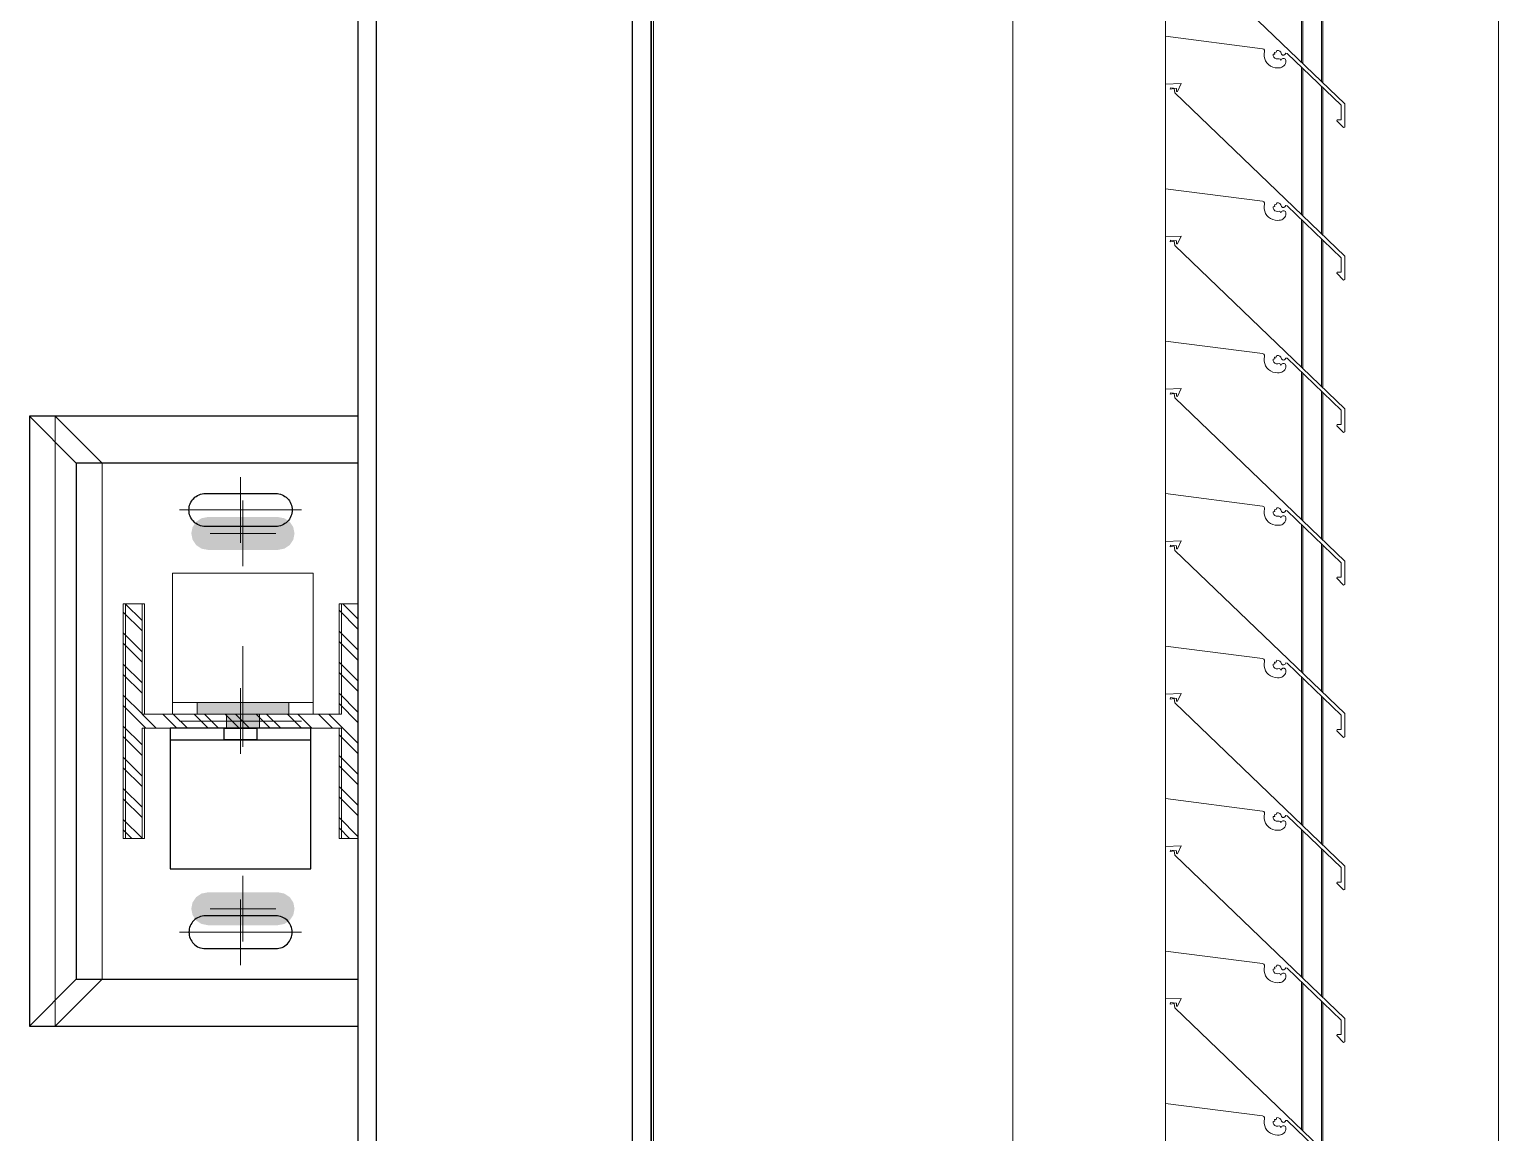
# Model space of a CAD drawing. Header units: millimetres. Extents: x -220592 to 404889, y -217665 to 38245.
# Drawn here: x 36333 to 36960, y -35841 to -35371 of the extents above; entities that cross this region are included whole.
import ezdxf

# ---------------------------------------------------------------- set-up
doc = ezdxf.new("R2010")
doc.units = ezdxf.units.MM
doc.set_wipeout_variables(frame=1)
doc.linetypes.add('XKITLINE00', pattern=[0])
doc.linetypes.add('XKITLINE02', pattern=[4, 2, -2])
for name, color, linetype in [('000 - 0_HIDE_OBJ_FRAMING_DEF_SUB_1', 7, 'Continuous'), ('000 - STRUCTURE_STEEL_ACCESORIES_HATCH_', 7, 'Continuous'), ('000 - STRUCTURE_STEEL_ACCESORIES_HIDDEN_', 7, 'Continuous'), ('000 - STRUCTURE_STEEL_ACCESORIES_MAIN_COLOR_1', 7, 'Continuous'), ('000 - STRUCTURE_STEEL_FRAMING_CUT_COLOR_4', 7, 'Continuous'), ('000 - STRUCTURE_STEEL_FRAMING_DEF_SUB', 7, 'Continuous'), ('000 - STRUCTURE_STEEL_FRAMING_HIDDEN_', 7, 'Continuous'), ('000 - STRUCTURE_STEEL_FRAMING_SUB_COLOR_1', 7, 'Continuous'), ('000 - STRUCTURE_STEEL_FRAMING_SUB_COLOR_2', 7, 'Continuous'), ('000 - STRUCTURE_STEEL_FRAMING_WIPEOUT_', 7, 'Continuous')]:
    doc.layers.add(name, color=color, linetype=linetype)
doc.layers.add('Part', color=7, linetype='Continuous', lineweight=0)

# ---------------------------------------------------------------- blocks, each defined once
blk = doc.blocks.new('*A14402')
at = {"layer": 'Part', "color": 7, "linetype": 'XKITLINE00', "lineweight": 0}
for p, q in [((-80.247799, 149.232111), (-80.247799, 162.032111)), ((-81.087973, 160.999842), (-81.087973, 161.628735)), ((-81.081868, 160.99398), (-81.081868, 161.622884)), ((-81.002505, 160.917777), (-81.002505, 161.546823)), ((-80.9964, 160.911916), (-80.9964, 161.540973)), ((-81.087973, 160.349842), (-81.087973, 160.978735)), ((-81.081868, 160.34398), (-81.081868, 160.972884)), ((-81.002505, 160.267777), (-81.002505, 160.896823)), ((-80.9964, 160.261916), (-80.9964, 160.890973)), ((-81.087973, 159.699842), (-81.087973, 160.328735)), ((-81.081868, 159.69398), (-81.081868, 160.322884)), ((-81.002505, 159.617777), (-81.002505, 160.246823)), ((-80.9964, 159.611916), (-80.9964, 160.240973)), ((-81.087973, 159.049842), (-81.087973, 159.678735)), ((-81.081868, 159.04398), (-81.081868, 159.672884)), ((-81.002505, 158.967777), (-81.002505, 159.596823)), ((-80.9964, 158.961916), (-80.9964, 159.590973)), ((-81.087973, 158.399842), (-81.087973, 159.028735)), ((-81.081868, 158.39398), (-81.081868, 159.022884)), ((-81.002505, 158.317777), (-81.002505, 158.946823)), ((-80.9964, 158.311916), (-80.9964, 158.940973)), ((-81.087973, 157.749842), (-81.087973, 158.378735)), ((-81.081868, 157.74398), (-81.081868, 158.372884)), ((-81.002505, 157.667777), (-81.002505, 158.296823)), ((-80.9964, 157.661916), (-80.9964, 158.290973)), ((-81.087973, 157.099842), (-81.087973, 157.728735)), ((-81.081868, 157.09398), (-81.081868, 157.722884)), ((-81.002505, 157.017777), (-81.002505, 157.646823)), ((-80.9964, 157.011916), (-80.9964, 157.640973)), ((-81.087973, 156.449842), (-81.087973, 157.078735)), ((-81.081868, 156.44398), (-81.081868, 157.072884)), ((-81.002505, 156.367777), (-81.002505, 156.996823)), ((-80.9964, 156.361916), (-80.9964, 156.990973))]:
    blk.add_line(p, q, dxfattribs=at)
blk = doc.blocks.new('*A14413')
at = {"layer": 'Part', "color": 7, "linetype": 'XKITLINE00', "lineweight": 0}
for p, q in [((-81.668236, 159.606123), (-81.668243, 159.160453)), ((-81.60055, 159.608745), (-81.668236, 159.606123)), ((-81.648356, 159.584428), (-81.64632, 159.591001)), ((-81.63134, 159.587332), (-81.648356, 159.584428)), ((-81.64632, 159.591001), (-81.621337, 159.587861)), ((-81.628443, 159.568789), (-81.63134, 159.587332)), ((-80.903321, 158.872543), (-81.628443, 159.568789)), ((-81.621337, 159.587861), (-81.621208, 159.57567)), ((-81.621208, 159.57567), (-81.616085, 159.575258)), ((-81.616085, 159.575258), (-81.60055, 159.608745)), ((-81.668243, 159.160453), (-81.254237, 159.107423)), ((-81.254237, 159.107423), (-81.249162, 159.105233)), ((-81.249162, 159.105233), (-81.246025, 159.100681)), ((-81.245786, 159.095159), (-81.247272, 159.085025)), ((-81.247272, 159.085025), (-81.246897, 159.074789)), ((-81.246897, 159.074789), (-81.244674, 159.06479)), ((-81.246025, 159.100681), (-81.245786, 159.095159)), ((-81.244674, 159.06479), (-81.240676, 159.05536)), ((-81.209279, 159.083625), (-81.201573, 159.084731)), ((-81.20871, 159.077141), (-81.209279, 159.083625)), ((-81.205908, 159.071267), (-81.20871, 159.077141)), ((-81.201226, 159.066745), (-81.205908, 159.071267)), ((-81.202743, 159.091791), (-81.195578, 159.092735)), ((-81.201573, 159.084731), (-81.202743, 159.091791)), ((-81.195258, 159.064147), (-81.201226, 159.066745)), ((-81.195578, 159.092735), (-81.193256, 159.100125)), ((-81.188758, 159.063803), (-81.195258, 159.064147)), ((-81.193256, 159.100125), (-81.186584, 159.099703)), ((-81.18284, 159.064708), (-81.188758, 159.063803)), ((-81.186584, 159.099703), (-81.180508, 159.096913)), ((-81.178029, 159.062301), (-81.18284, 159.064708)), ((-81.180508, 159.096913), (-81.175841, 159.092126)), ((-81.175999, 159.05732), (-81.178029, 159.062301)), ((-81.173057, 159.062792), (-81.175999, 159.05732)), ((-81.175841, 159.092126), (-81.172727, 159.084553)), ((-81.1679, 159.06601), (-81.173057, 159.062792)), ((-81.172727, 159.084553), (-81.168544, 159.080396)), ((-81.168544, 159.080396), (-81.16265, 159.08019)), ((-81.161823, 159.065998), (-81.1679, 159.06601)), ((-81.16265, 159.08019), (-81.158186, 159.084044)), ((-81.156679, 159.062761), (-81.161823, 159.065998)), ((-81.158186, 159.084044), (-81.154531, 159.088671)), ((-81.154039, 159.057287), (-81.156679, 159.062761)), ((-81.154535, 159.049517), (-81.154039, 159.057287)), ((-81.154531, 159.088671), (-81.149372, 159.087579)), ((-81.149372, 159.087579), (-80.918356, 158.866176)), ((-81.240676, 159.05536), (-81.235036, 159.04681)), ((-81.235036, 159.04681), (-81.22794, 159.039423)), ((-81.22794, 159.039423), (-81.219624, 159.033445)), ((-81.219624, 159.033445), (-81.210361, 159.029072)), ((-81.210361, 159.029072), (-81.20046, 159.026449)), ((-81.20046, 159.026449), (-81.190247, 159.025664)), ((-81.190247, 159.025664), (-81.183448, 159.025762)), ((-81.183448, 159.025762), (-81.17772, 159.026398)), ((-81.17772, 159.026398), (-81.172219, 159.028117)), ((-81.172219, 159.028117), (-81.167149, 159.030857)), ((-81.167149, 159.030857), (-81.162695, 159.034515)), ((-81.162695, 159.034515), (-81.159024, 159.038958)), ((-81.159024, 159.038958), (-81.15627, 159.044021)), ((-81.15627, 159.044021), (-81.154535, 159.049517)), ((-80.903874, 158.773392), (-80.903321, 158.872543)), ((-80.918356, 158.866176), (-80.918699, 158.80483)), ((-80.936119, 158.804733), (-80.937204, 158.799812)), ((-80.937204, 158.799812), (-80.908555, 158.770923)), ((-80.918699, 158.80483), (-80.936119, 158.804733)), ((-80.908555, 158.770923), (-80.903874, 158.773392))]:
    blk.add_line(p, q, dxfattribs=at)
blk = doc.blocks.new('*A14414')
at = {"layer": 'Part', "color": 7, "linetype": 'XKITLINE00', "lineweight": 0}
for p, q in [((-81.668236, 158.956123), (-81.668243, 158.510453)), ((-81.60055, 158.958745), (-81.668236, 158.956123)), ((-81.648356, 158.934428), (-81.64632, 158.941001)), ((-81.63134, 158.937332), (-81.648356, 158.934428)), ((-81.64632, 158.941001), (-81.621337, 158.937861)), ((-81.628443, 158.918789), (-81.63134, 158.937332)), ((-81.621337, 158.937861), (-81.621208, 158.92567)), ((-81.616085, 158.925258), (-81.60055, 158.958745)), ((-80.903321, 158.222543), (-81.628443, 158.918789)), ((-81.621208, 158.92567), (-81.616085, 158.925258)), ((-81.668243, 158.510453), (-81.254237, 158.457423)), ((-81.254237, 158.457423), (-81.249162, 158.455233)), ((-81.249162, 158.455233), (-81.246025, 158.450681)), ((-81.245786, 158.445159), (-81.247272, 158.435025)), ((-81.247272, 158.435025), (-81.246897, 158.424789)), ((-81.246025, 158.450681), (-81.245786, 158.445159)), ((-81.209279, 158.433625), (-81.201573, 158.434731)), ((-81.20871, 158.427141), (-81.209279, 158.433625)), ((-81.202743, 158.441791), (-81.195578, 158.442735)), ((-81.201573, 158.434731), (-81.202743, 158.441791)), ((-81.195578, 158.442735), (-81.193256, 158.450125)), ((-81.193256, 158.450125), (-81.186584, 158.449703)), ((-81.186584, 158.449703), (-81.180508, 158.446913)), ((-81.180508, 158.446913), (-81.175841, 158.442126)), ((-81.175841, 158.442126), (-81.172727, 158.434553)), ((-81.172727, 158.434553), (-81.168544, 158.430396)), ((-81.168544, 158.430396), (-81.16265, 158.43019)), ((-81.16265, 158.43019), (-81.158186, 158.434044)), ((-81.158186, 158.434044), (-81.154531, 158.438671)), ((-81.154531, 158.438671), (-81.149372, 158.437579)), ((-81.149372, 158.437579), (-80.918356, 158.216176)), ((-81.246897, 158.424789), (-81.244674, 158.41479)), ((-81.244674, 158.41479), (-81.240676, 158.40536)), ((-81.240676, 158.40536), (-81.235036, 158.39681)), ((-81.235036, 158.39681), (-81.22794, 158.389423)), ((-81.22794, 158.389423), (-81.219624, 158.383445)), ((-81.219624, 158.383445), (-81.210361, 158.379072)), ((-81.210361, 158.379072), (-81.20046, 158.376449)), ((-81.205908, 158.421267), (-81.20871, 158.427141)), ((-81.201226, 158.416745), (-81.205908, 158.421267)), ((-81.195258, 158.414147), (-81.201226, 158.416745)), ((-81.20046, 158.376449), (-81.190247, 158.375664)), ((-81.188758, 158.413803), (-81.195258, 158.414147)), ((-81.190247, 158.375664), (-81.183448, 158.375762)), ((-81.18284, 158.414708), (-81.188758, 158.413803)), ((-81.183448, 158.375762), (-81.17772, 158.376398)), ((-81.178029, 158.412301), (-81.18284, 158.414708)), ((-81.175999, 158.40732), (-81.178029, 158.412301)), ((-81.17772, 158.376398), (-81.172219, 158.378117)), ((-81.173057, 158.412792), (-81.175999, 158.40732)), ((-81.1679, 158.41601), (-81.173057, 158.412792)), ((-81.172219, 158.378117), (-81.167149, 158.380857)), ((-81.161823, 158.415998), (-81.1679, 158.41601)), ((-81.167149, 158.380857), (-81.162695, 158.384515)), ((-81.162695, 158.384515), (-81.159024, 158.388958)), ((-81.156679, 158.412761), (-81.161823, 158.415998)), ((-81.159024, 158.388958), (-81.15627, 158.394021)), ((-81.154039, 158.407287), (-81.156679, 158.412761)), ((-81.15627, 158.394021), (-81.154535, 158.399517)), ((-81.154535, 158.399517), (-81.154039, 158.407287)), ((-80.918356, 158.216176), (-80.918699, 158.15483)), ((-80.903874, 158.123392), (-80.903321, 158.222543)), ((-80.936119, 158.154733), (-80.937204, 158.149812)), ((-80.937204, 158.149812), (-80.908555, 158.120923)), ((-80.918699, 158.15483), (-80.936119, 158.154733)), ((-80.908555, 158.120923), (-80.903874, 158.123392))]:
    blk.add_line(p, q, dxfattribs=at)
blk = doc.blocks.new('*A14415')
at = {"layer": 'Part', "color": 7, "linetype": 'XKITLINE00', "lineweight": 0}
for p, q in [((-81.668236, 158.306123), (-81.668243, 157.860453)), ((-81.60055, 158.308745), (-81.668236, 158.306123)), ((-81.616085, 158.275258), (-81.60055, 158.308745)), ((-81.648356, 158.284428), (-81.64632, 158.291001)), ((-81.63134, 158.287332), (-81.648356, 158.284428)), ((-81.64632, 158.291001), (-81.621337, 158.287861)), ((-81.628443, 158.268789), (-81.63134, 158.287332)), ((-80.903321, 157.572543), (-81.628443, 158.268789)), ((-81.621337, 158.287861), (-81.621208, 158.27567)), ((-81.621208, 158.27567), (-81.616085, 158.275258)), ((-81.668243, 157.860453), (-81.254237, 157.807423)), ((-81.254237, 157.807423), (-81.249162, 157.805233)), ((-81.249162, 157.805233), (-81.246025, 157.800681)), ((-81.245786, 157.795159), (-81.247272, 157.785025)), ((-81.247272, 157.785025), (-81.246897, 157.774789)), ((-81.246897, 157.774789), (-81.244674, 157.76479)), ((-81.246025, 157.800681), (-81.245786, 157.795159)), ((-81.244674, 157.76479), (-81.240676, 157.75536)), ((-81.240676, 157.75536), (-81.235036, 157.74681)), ((-81.235036, 157.74681), (-81.22794, 157.739423)), ((-81.209279, 157.783625), (-81.201573, 157.784731)), ((-81.20871, 157.777141), (-81.209279, 157.783625)), ((-81.205908, 157.771267), (-81.20871, 157.777141)), ((-81.201226, 157.766745), (-81.205908, 157.771267)), ((-81.202743, 157.791791), (-81.195578, 157.792735)), ((-81.201573, 157.784731), (-81.202743, 157.791791)), ((-81.195258, 157.764147), (-81.201226, 157.766745)), ((-81.195578, 157.792735), (-81.193256, 157.800125)), ((-81.188758, 157.763803), (-81.195258, 157.764147)), ((-81.193256, 157.800125), (-81.186584, 157.799703)), ((-81.18284, 157.764708), (-81.188758, 157.763803)), ((-81.186584, 157.799703), (-81.180508, 157.796913)), ((-81.178029, 157.762301), (-81.18284, 157.764708)), ((-81.180508, 157.796913), (-81.175841, 157.792126)), ((-81.175999, 157.75732), (-81.178029, 157.762301)), ((-81.173057, 157.762792), (-81.175999, 157.75732)), ((-81.175841, 157.792126), (-81.172727, 157.784553)), ((-81.1679, 157.76601), (-81.173057, 157.762792)), ((-81.172727, 157.784553), (-81.168544, 157.780396)), ((-81.168544, 157.780396), (-81.16265, 157.78019)), ((-81.161823, 157.765998), (-81.1679, 157.76601)), ((-81.16265, 157.78019), (-81.158186, 157.784044)), ((-81.156679, 157.762761), (-81.161823, 157.765998)), ((-81.159024, 157.738958), (-81.15627, 157.744021)), ((-81.158186, 157.784044), (-81.154531, 157.788671)), ((-81.154039, 157.757287), (-81.156679, 157.762761)), ((-81.15627, 157.744021), (-81.154535, 157.749517)), ((-81.154535, 157.749517), (-81.154039, 157.757287)), ((-81.154531, 157.788671), (-81.149372, 157.787579)), ((-81.149372, 157.787579), (-80.918356, 157.566176)), ((-81.22794, 157.739423), (-81.219624, 157.733445)), ((-81.219624, 157.733445), (-81.210361, 157.729072)), ((-81.210361, 157.729072), (-81.20046, 157.726449)), ((-81.20046, 157.726449), (-81.190247, 157.725664)), ((-81.190247, 157.725664), (-81.183448, 157.725762)), ((-81.183448, 157.725762), (-81.17772, 157.726398)), ((-81.17772, 157.726398), (-81.172219, 157.728117)), ((-81.172219, 157.728117), (-81.167149, 157.730857)), ((-81.167149, 157.730857), (-81.162695, 157.734515)), ((-81.162695, 157.734515), (-81.159024, 157.738958)), ((-80.918356, 157.566176), (-80.918699, 157.50483)), ((-80.903874, 157.473392), (-80.903321, 157.572543)), ((-80.936119, 157.504733), (-80.937204, 157.499812)), ((-80.937204, 157.499812), (-80.908555, 157.470923)), ((-80.918699, 157.50483), (-80.936119, 157.504733)), ((-80.908555, 157.470923), (-80.903874, 157.473392))]:
    blk.add_line(p, q, dxfattribs=at)
blk = doc.blocks.new('*A14416')
at = {"layer": 'Part', "color": 7, "linetype": 'XKITLINE00', "lineweight": 0}
for p, q in [((-81.668236, 157.656123), (-81.668243, 157.210453)), ((-81.60055, 157.658745), (-81.668236, 157.656123)), ((-81.648356, 157.634428), (-81.64632, 157.641001)), ((-81.63134, 157.637332), (-81.648356, 157.634428)), ((-81.64632, 157.641001), (-81.621337, 157.637861)), ((-81.628443, 157.618789), (-81.63134, 157.637332)), ((-80.903321, 156.922543), (-81.628443, 157.618789)), ((-81.621337, 157.637861), (-81.621208, 157.62567)), ((-81.621208, 157.62567), (-81.616085, 157.625258)), ((-81.616085, 157.625258), (-81.60055, 157.658745)), ((-81.668243, 157.210453), (-81.254237, 157.157423)), ((-81.254237, 157.157423), (-81.249162, 157.155233)), ((-81.249162, 157.155233), (-81.246025, 157.150681)), ((-81.245786, 157.145159), (-81.247272, 157.135025)), ((-81.247272, 157.135025), (-81.246897, 157.124789)), ((-81.246897, 157.124789), (-81.244674, 157.11479)), ((-81.246025, 157.150681), (-81.245786, 157.145159)), ((-81.209279, 157.133625), (-81.201573, 157.134731)), ((-81.20871, 157.127141), (-81.209279, 157.133625)), ((-81.205908, 157.121267), (-81.20871, 157.127141)), ((-81.201226, 157.116745), (-81.205908, 157.121267)), ((-81.202743, 157.141791), (-81.195578, 157.142735)), ((-81.201573, 157.134731), (-81.202743, 157.141791)), ((-81.195258, 157.114147), (-81.201226, 157.116745)), ((-81.195578, 157.142735), (-81.193256, 157.150125)), ((-81.193256, 157.150125), (-81.186584, 157.149703)), ((-81.186584, 157.149703), (-81.180508, 157.146913)), ((-81.180508, 157.146913), (-81.175841, 157.142126)), ((-81.175841, 157.142126), (-81.172727, 157.134553)), ((-81.1679, 157.11601), (-81.173057, 157.112792)), ((-81.172727, 157.134553), (-81.168544, 157.130396)), ((-81.168544, 157.130396), (-81.16265, 157.13019)), ((-81.161823, 157.115998), (-81.1679, 157.11601)), ((-81.16265, 157.13019), (-81.158186, 157.134044)), ((-81.156679, 157.112761), (-81.161823, 157.115998)), ((-81.158186, 157.134044), (-81.154531, 157.138671)), ((-81.154531, 157.138671), (-81.149372, 157.137579)), ((-81.149372, 157.137579), (-80.918356, 156.916176)), ((-81.244674, 157.11479), (-81.240676, 157.10536)), ((-81.240676, 157.10536), (-81.235036, 157.09681)), ((-81.235036, 157.09681), (-81.22794, 157.089423)), ((-81.22794, 157.089423), (-81.219624, 157.083445)), ((-81.219624, 157.083445), (-81.210361, 157.079072)), ((-81.210361, 157.079072), (-81.20046, 157.076449)), ((-81.20046, 157.076449), (-81.190247, 157.075664)), ((-81.188758, 157.113803), (-81.195258, 157.114147)), ((-81.190247, 157.075664), (-81.183448, 157.075762)), ((-81.18284, 157.114708), (-81.188758, 157.113803)), ((-81.183448, 157.075762), (-81.17772, 157.076398)), ((-81.178029, 157.112301), (-81.18284, 157.114708)), ((-81.175999, 157.10732), (-81.178029, 157.112301)), ((-81.17772, 157.076398), (-81.172219, 157.078117)), ((-81.173057, 157.112792), (-81.175999, 157.10732)), ((-81.172219, 157.078117), (-81.167149, 157.080857)), ((-81.167149, 157.080857), (-81.162695, 157.084515)), ((-81.162695, 157.084515), (-81.159024, 157.088958)), ((-81.159024, 157.088958), (-81.15627, 157.094021)), ((-81.154039, 157.107287), (-81.156679, 157.112761)), ((-81.15627, 157.094021), (-81.154535, 157.099517)), ((-81.154535, 157.099517), (-81.154039, 157.107287)), ((-80.918356, 156.916176), (-80.918699, 156.85483)), ((-80.903874, 156.823392), (-80.903321, 156.922543)), ((-80.936119, 156.854733), (-80.937204, 156.849812)), ((-80.937204, 156.849812), (-80.908555, 156.820923)), ((-80.918699, 156.85483), (-80.936119, 156.854733)), ((-80.908555, 156.820923), (-80.903874, 156.823392))]:
    blk.add_line(p, q, dxfattribs=at)
blk = doc.blocks.new('*A14456')
at = {"layer": 'Part', "color": 7, "linetype": 'XKITLINE00', "lineweight": 0}
for p, q in [((-82.318045, 154.556249), (-82.318045, 167.756135)), ((-81.668045, 160.906131), (-81.668045, 161.110427)), ((-81.668045, 160.256131), (-81.668045, 160.460427)), ((-81.668045, 159.606131), (-81.668045, 159.810427)), ((-81.668045, 158.956131), (-81.668045, 159.160427)), ((-81.668045, 158.306131), (-81.668045, 158.510427)), ((-81.668045, 157.656131), (-81.668045, 157.860427)), ((-81.668045, 157.006131), (-81.668045, 157.210427)), ((-81.668045, 156.356131), (-81.668045, 156.560427))]:
    blk.add_line(p, q, dxfattribs=at)
blk = doc.blocks.new('*A14595')
at = {"layer": 'Part', "color": 7, "linetype": 'XKITLINE00', "lineweight": 0}
for p, q in [((-81.668236, 157.006123), (-81.668243, 156.560453)), ((-81.60055, 157.008745), (-81.668236, 157.006123)), ((-81.648356, 156.984428), (-81.64632, 156.991001)), ((-81.64632, 156.991001), (-81.621337, 156.987861)), ((-81.616085, 156.975258), (-81.60055, 157.008745)), ((-81.63134, 156.987332), (-81.648356, 156.984428)), ((-81.628443, 156.968789), (-81.63134, 156.987332)), ((-80.903321, 156.272543), (-81.628443, 156.968789)), ((-81.621337, 156.987861), (-81.621208, 156.97567)), ((-81.621208, 156.97567), (-81.616085, 156.975258)), ((-81.668243, 156.560453), (-81.254237, 156.507423)), ((-81.254237, 156.507423), (-81.249162, 156.505233)), ((-81.249162, 156.505233), (-81.246025, 156.500681)), ((-81.245786, 156.495159), (-81.247272, 156.485025)), ((-81.246025, 156.500681), (-81.245786, 156.495159)), ((-81.202743, 156.491791), (-81.195578, 156.492735)), ((-81.201573, 156.484731), (-81.202743, 156.491791)), ((-81.195578, 156.492735), (-81.193256, 156.500125)), ((-81.193256, 156.500125), (-81.186584, 156.499703)), ((-81.186584, 156.499703), (-81.180508, 156.496913)), ((-81.180508, 156.496913), (-81.175841, 156.492126)), ((-81.175841, 156.492126), (-81.172727, 156.484553)), ((-81.158186, 156.484044), (-81.154531, 156.488671)), ((-81.154531, 156.488671), (-81.149372, 156.487579)), ((-81.247272, 156.485025), (-81.246897, 156.474789)), ((-81.246897, 156.474789), (-81.244674, 156.46479)), ((-81.244674, 156.46479), (-81.240676, 156.45536)), ((-81.240676, 156.45536), (-81.235036, 156.44681)), ((-81.235036, 156.44681), (-81.22794, 156.439423)), ((-81.22794, 156.439423), (-81.219624, 156.433445)), ((-81.219624, 156.433445), (-81.210361, 156.429072)), ((-81.210361, 156.429072), (-81.20046, 156.426449)), ((-81.209279, 156.483625), (-81.201573, 156.484731)), ((-81.20871, 156.477141), (-81.209279, 156.483625)), ((-81.205908, 156.471267), (-81.20871, 156.477141)), ((-81.201226, 156.466745), (-81.205908, 156.471267)), ((-81.195258, 156.464147), (-81.201226, 156.466745)), ((-81.20046, 156.426449), (-81.190247, 156.425664)), ((-81.188758, 156.463803), (-81.195258, 156.464147)), ((-81.18284, 156.464708), (-81.188758, 156.463803)), ((-81.183448, 156.425762), (-81.17772, 156.426398)), ((-81.178029, 156.462301), (-81.18284, 156.464708)), ((-81.175999, 156.45732), (-81.178029, 156.462301)), ((-81.17772, 156.426398), (-81.172219, 156.428117)), ((-81.173057, 156.462792), (-81.175999, 156.45732)), ((-81.1679, 156.46601), (-81.173057, 156.462792)), ((-81.172727, 156.484553), (-81.168544, 156.480396)), ((-81.172219, 156.428117), (-81.167149, 156.430857)), ((-81.168544, 156.480396), (-81.16265, 156.48019)), ((-81.161823, 156.465998), (-81.1679, 156.46601)), ((-81.167149, 156.430857), (-81.162695, 156.434515)), ((-81.162695, 156.434515), (-81.159024, 156.438958)), ((-81.16265, 156.48019), (-81.158186, 156.484044)), ((-81.156679, 156.462761), (-81.161823, 156.465998)), ((-81.159024, 156.438958), (-81.15627, 156.444021)), ((-81.154039, 156.457287), (-81.156679, 156.462761)), ((-81.15627, 156.444021), (-81.154535, 156.449517)), ((-81.154535, 156.449517), (-81.154039, 156.457287)), ((-81.149372, 156.487579), (-80.918356, 156.266176)), ((-81.190247, 156.425664), (-81.183448, 156.425762)), ((-80.918356, 156.266176), (-80.918699, 156.20483)), ((-80.903874, 156.173392), (-80.903321, 156.272543)), ((-80.936119, 156.204733), (-80.937204, 156.199812)), ((-80.937204, 156.199812), (-80.908555, 156.170923)), ((-80.918699, 156.20483), (-80.936119, 156.204733)), ((-80.908555, 156.170923), (-80.903874, 156.173392))]:
    blk.add_line(p, q, dxfattribs=at)
blk = doc.blocks.new('*A14617')
at = {"layer": 'Part', "color": 7, "linetype": 'XKITLINE00', "lineweight": 0}
for p, q in [((-81.668236, 161.556123), (-81.668243, 161.110453)), ((-81.60055, 161.558745), (-81.668236, 161.556123)), ((-81.648356, 161.534428), (-81.64632, 161.541001)), ((-81.63134, 161.537332), (-81.648356, 161.534428)), ((-81.64632, 161.541001), (-81.621337, 161.537861)), ((-81.628443, 161.518789), (-81.63134, 161.537332)), ((-80.903321, 160.822543), (-81.628443, 161.518789)), ((-81.621337, 161.537861), (-81.621208, 161.52567)), ((-81.621208, 161.52567), (-81.616085, 161.525258)), ((-81.616085, 161.525258), (-81.60055, 161.558745)), ((-81.668243, 161.110453), (-81.254237, 161.057423)), ((-81.254237, 161.057423), (-81.249162, 161.055233)), ((-81.249162, 161.055233), (-81.246025, 161.050681)), ((-81.245786, 161.045159), (-81.247272, 161.035025)), ((-81.247272, 161.035025), (-81.246897, 161.024789)), ((-81.246897, 161.024789), (-81.244674, 161.01479)), ((-81.246025, 161.050681), (-81.245786, 161.045159)), ((-81.244674, 161.01479), (-81.240676, 161.00536)), ((-81.240676, 161.00536), (-81.235036, 160.99681)), ((-81.209279, 161.033625), (-81.201573, 161.034731)), ((-81.20871, 161.027141), (-81.209279, 161.033625)), ((-81.205908, 161.021267), (-81.20871, 161.027141)), ((-81.201226, 161.016745), (-81.205908, 161.021267)), ((-81.202743, 161.041791), (-81.195578, 161.042735)), ((-81.201573, 161.034731), (-81.202743, 161.041791)), ((-81.195258, 161.014147), (-81.201226, 161.016745)), ((-81.195578, 161.042735), (-81.193256, 161.050125)), ((-81.188758, 161.013803), (-81.195258, 161.014147)), ((-81.193256, 161.050125), (-81.186584, 161.049703)), ((-81.18284, 161.014708), (-81.188758, 161.013803)), ((-81.186584, 161.049703), (-81.180508, 161.046913)), ((-81.178029, 161.012301), (-81.18284, 161.014708)), ((-81.180508, 161.046913), (-81.175841, 161.042126)), ((-81.175999, 161.00732), (-81.178029, 161.012301)), ((-81.173057, 161.012792), (-81.175999, 161.00732)), ((-81.175841, 161.042126), (-81.172727, 161.034553)), ((-81.1679, 161.01601), (-81.173057, 161.012792)), ((-81.172727, 161.034553), (-81.168544, 161.030396)), ((-81.168544, 161.030396), (-81.16265, 161.03019)), ((-81.161823, 161.015998), (-81.1679, 161.01601)), ((-81.16265, 161.03019), (-81.158186, 161.034044)), ((-81.156679, 161.012761), (-81.161823, 161.015998)), ((-81.158186, 161.034044), (-81.154531, 161.038671)), ((-81.154039, 161.007287), (-81.156679, 161.012761)), ((-81.15627, 160.994021), (-81.154535, 160.999517)), ((-81.154535, 160.999517), (-81.154039, 161.007287)), ((-81.154531, 161.038671), (-81.149372, 161.037579)), ((-81.149372, 161.037579), (-80.918356, 160.816176)), ((-81.235036, 160.99681), (-81.22794, 160.989423)), ((-81.22794, 160.989423), (-81.219624, 160.983445)), ((-81.219624, 160.983445), (-81.210361, 160.979072)), ((-81.210361, 160.979072), (-81.20046, 160.976449)), ((-81.20046, 160.976449), (-81.190247, 160.975664)), ((-81.190247, 160.975664), (-81.183448, 160.975762)), ((-81.183448, 160.975762), (-81.17772, 160.976398)), ((-81.17772, 160.976398), (-81.172219, 160.978117)), ((-81.172219, 160.978117), (-81.167149, 160.980857)), ((-81.167149, 160.980857), (-81.162695, 160.984515)), ((-81.162695, 160.984515), (-81.159024, 160.988958)), ((-81.159024, 160.988958), (-81.15627, 160.994021)), ((-80.918356, 160.816176), (-80.918699, 160.75483)), ((-80.903874, 160.723392), (-80.903321, 160.822543)), ((-80.936119, 160.754733), (-80.937204, 160.749812)), ((-80.937204, 160.749812), (-80.908555, 160.720923)), ((-80.918699, 160.75483), (-80.936119, 160.754733)), ((-80.908555, 160.720923), (-80.903874, 160.723392))]:
    blk.add_line(p, q, dxfattribs=at)
blk = doc.blocks.new('*A14618')
at = {"layer": 'Part', "color": 7, "linetype": 'XKITLINE00', "lineweight": 0}
for p, q in [((-81.668236, 160.906123), (-81.668243, 160.460453)), ((-81.60055, 160.908745), (-81.668236, 160.906123)), ((-81.648356, 160.884428), (-81.64632, 160.891001)), ((-81.63134, 160.887332), (-81.648356, 160.884428)), ((-81.64632, 160.891001), (-81.621337, 160.887861)), ((-81.628443, 160.868789), (-81.63134, 160.887332)), ((-81.621337, 160.887861), (-81.621208, 160.87567)), ((-81.621208, 160.87567), (-81.616085, 160.875258)), ((-81.616085, 160.875258), (-81.60055, 160.908745)), ((-80.903321, 160.172543), (-81.628443, 160.868789)), ((-81.668243, 160.460453), (-81.254237, 160.407423)), ((-81.254237, 160.407423), (-81.249162, 160.405233)), ((-81.249162, 160.405233), (-81.246025, 160.400681)), ((-81.245786, 160.395159), (-81.247272, 160.385025)), ((-81.247272, 160.385025), (-81.246897, 160.374789)), ((-81.246897, 160.374789), (-81.244674, 160.36479)), ((-81.246025, 160.400681), (-81.245786, 160.395159)), ((-81.209279, 160.383625), (-81.201573, 160.384731)), ((-81.20871, 160.377141), (-81.209279, 160.383625)), ((-81.205908, 160.371267), (-81.20871, 160.377141)), ((-81.201226, 160.366745), (-81.205908, 160.371267)), ((-81.202743, 160.391791), (-81.195578, 160.392735)), ((-81.201573, 160.384731), (-81.202743, 160.391791)), ((-81.195578, 160.392735), (-81.193256, 160.400125)), ((-81.193256, 160.400125), (-81.186584, 160.399703)), ((-81.186584, 160.399703), (-81.180508, 160.396913)), ((-81.180508, 160.396913), (-81.175841, 160.392126)), ((-81.175841, 160.392126), (-81.172727, 160.384553)), ((-81.172727, 160.384553), (-81.168544, 160.380396)), ((-81.168544, 160.380396), (-81.16265, 160.38019)), ((-81.16265, 160.38019), (-81.158186, 160.384044)), ((-81.158186, 160.384044), (-81.154531, 160.388671)), ((-81.154531, 160.388671), (-81.149372, 160.387579)), ((-81.149372, 160.387579), (-80.918356, 160.166176)), ((-81.244674, 160.36479), (-81.240676, 160.35536)), ((-81.240676, 160.35536), (-81.235036, 160.34681)), ((-81.235036, 160.34681), (-81.22794, 160.339423)), ((-81.22794, 160.339423), (-81.219624, 160.333445)), ((-81.219624, 160.333445), (-81.210361, 160.329072)), ((-81.210361, 160.329072), (-81.20046, 160.326449)), ((-81.195258, 160.364147), (-81.201226, 160.366745)), ((-81.20046, 160.326449), (-81.190247, 160.325664)), ((-81.188758, 160.363803), (-81.195258, 160.364147)), ((-81.190247, 160.325664), (-81.183448, 160.325762)), ((-81.18284, 160.364708), (-81.188758, 160.363803)), ((-81.183448, 160.325762), (-81.17772, 160.326398)), ((-81.178029, 160.362301), (-81.18284, 160.364708)), ((-81.175999, 160.35732), (-81.178029, 160.362301)), ((-81.17772, 160.326398), (-81.172219, 160.328117)), ((-81.173057, 160.362792), (-81.175999, 160.35732)), ((-81.1679, 160.36601), (-81.173057, 160.362792)), ((-81.172219, 160.328117), (-81.167149, 160.330857)), ((-81.161823, 160.365998), (-81.1679, 160.36601)), ((-81.167149, 160.330857), (-81.162695, 160.334515)), ((-81.162695, 160.334515), (-81.159024, 160.338958)), ((-81.156679, 160.362761), (-81.161823, 160.365998)), ((-81.159024, 160.338958), (-81.15627, 160.344021)), ((-81.154039, 160.357287), (-81.156679, 160.362761)), ((-81.15627, 160.344021), (-81.154535, 160.349517)), ((-81.154535, 160.349517), (-81.154039, 160.357287)), ((-80.918356, 160.166176), (-80.918699, 160.10483)), ((-80.903874, 160.073392), (-80.903321, 160.172543)), ((-80.936119, 160.104733), (-80.937204, 160.099812)), ((-80.937204, 160.099812), (-80.908555, 160.070923)), ((-80.918699, 160.10483), (-80.936119, 160.104733)), ((-80.908555, 160.070923), (-80.903874, 160.073392))]:
    blk.add_line(p, q, dxfattribs=at)
blk = doc.blocks.new('*A14619')
at = {"layer": 'Part', "color": 7, "linetype": 'XKITLINE00', "lineweight": 0}
for p, q in [((-81.668236, 160.256123), (-81.668243, 159.810453)), ((-81.60055, 160.258745), (-81.668236, 160.256123)), ((-81.616085, 160.225258), (-81.60055, 160.258745)), ((-81.648356, 160.234428), (-81.64632, 160.241001)), ((-81.63134, 160.237332), (-81.648356, 160.234428)), ((-81.64632, 160.241001), (-81.621337, 160.237861)), ((-81.628443, 160.218789), (-81.63134, 160.237332)), ((-80.903321, 159.522543), (-81.628443, 160.218789)), ((-81.621337, 160.237861), (-81.621208, 160.22567)), ((-81.621208, 160.22567), (-81.616085, 160.225258)), ((-81.668243, 159.810453), (-81.254237, 159.757423)), ((-81.254237, 159.757423), (-81.249162, 159.755233)), ((-81.249162, 159.755233), (-81.246025, 159.750681)), ((-81.245786, 159.745159), (-81.247272, 159.735025)), ((-81.246025, 159.750681), (-81.245786, 159.745159)), ((-81.195578, 159.742735), (-81.193256, 159.750125)), ((-81.193256, 159.750125), (-81.186584, 159.749703)), ((-81.186584, 159.749703), (-81.180508, 159.746913)), ((-81.180508, 159.746913), (-81.175841, 159.742126)), ((-81.247272, 159.735025), (-81.246897, 159.724789)), ((-81.246897, 159.724789), (-81.244674, 159.71479)), ((-81.244674, 159.71479), (-81.240676, 159.70536)), ((-81.240676, 159.70536), (-81.235036, 159.69681)), ((-81.235036, 159.69681), (-81.22794, 159.689423)), ((-81.22794, 159.689423), (-81.219624, 159.683445)), ((-81.219624, 159.683445), (-81.210361, 159.679072)), ((-81.209279, 159.733625), (-81.201573, 159.734731)), ((-81.20871, 159.727141), (-81.209279, 159.733625)), ((-81.205908, 159.721267), (-81.20871, 159.727141)), ((-81.201226, 159.716745), (-81.205908, 159.721267)), ((-81.202743, 159.741791), (-81.195578, 159.742735)), ((-81.201573, 159.734731), (-81.202743, 159.741791)), ((-81.195258, 159.714147), (-81.201226, 159.716745)), ((-81.188758, 159.713803), (-81.195258, 159.714147)), ((-81.18284, 159.714708), (-81.188758, 159.713803)), ((-81.178029, 159.712301), (-81.18284, 159.714708)), ((-81.175999, 159.70732), (-81.178029, 159.712301)), ((-81.173057, 159.712792), (-81.175999, 159.70732)), ((-81.175841, 159.742126), (-81.172727, 159.734553)), ((-81.1679, 159.71601), (-81.173057, 159.712792)), ((-81.172727, 159.734553), (-81.168544, 159.730396)), ((-81.168544, 159.730396), (-81.16265, 159.73019)), ((-81.161823, 159.715998), (-81.1679, 159.71601)), ((-81.167149, 159.680857), (-81.162695, 159.684515)), ((-81.162695, 159.684515), (-81.159024, 159.688958)), ((-81.16265, 159.73019), (-81.158186, 159.734044)), ((-81.156679, 159.712761), (-81.161823, 159.715998)), ((-81.159024, 159.688958), (-81.15627, 159.694021)), ((-81.158186, 159.734044), (-81.154531, 159.738671)), ((-81.154039, 159.707287), (-81.156679, 159.712761)), ((-81.15627, 159.694021), (-81.154535, 159.699517)), ((-81.154535, 159.699517), (-81.154039, 159.707287)), ((-81.154531, 159.738671), (-81.149372, 159.737579)), ((-81.149372, 159.737579), (-80.918356, 159.516176)), ((-81.210361, 159.679072), (-81.20046, 159.676449)), ((-81.20046, 159.676449), (-81.190247, 159.675664)), ((-81.190247, 159.675664), (-81.183448, 159.675762)), ((-81.183448, 159.675762), (-81.17772, 159.676398)), ((-81.17772, 159.676398), (-81.172219, 159.678117)), ((-81.172219, 159.678117), (-81.167149, 159.680857)), ((-80.918356, 159.516176), (-80.918699, 159.45483)), ((-80.903874, 159.423392), (-80.903321, 159.522543)), ((-80.936119, 159.454733), (-80.937204, 159.449812)), ((-80.937204, 159.449812), (-80.908555, 159.420923)), ((-80.918699, 159.45483), (-80.936119, 159.454733)), ((-80.908555, 159.420923), (-80.903874, 159.423392))]:
    blk.add_line(p, q, dxfattribs=at)
blk = doc.blocks.new('*A13604')
at = {"layer": '000 - 0_HIDE_OBJ_FRAMING_DEF_SUB_1', "color": 7, "linetype": 'XKITLINE00', "lineweight": 0}
for p, q in [((-85.163213, 159.290805), (-85.163213, 157.090805)), ((-85.163213, 159.290805), (-84.063213, 159.290805)), ((-85.163213, 157.090805), (-84.063213, 157.090805))]:
    blk.add_line(p, q, dxfattribs=at)
blk = doc.blocks.new('*A13605')
at = {"layer": '000 - 0_HIDE_OBJ_FRAMING_DEF_SUB_1', "color": 7, "linetype": 'XKITLINE00', "lineweight": 0}
for p, q in [((-85.363213, 159.490805), (-85.163213, 159.290805)), ((-85.363213, 156.890805), (-85.363213, 159.490805)), ((-85.363213, 159.490805), (-84.063213, 159.490805)), ((-85.163213, 157.090805), (-85.363213, 156.890805)), ((-85.363213, 156.890805), (-84.063213, 156.890805))]:
    blk.add_line(p, q, dxfattribs=at)
blk = doc.blocks.new('*A13606')
at = {"layer": '000 - 0_HIDE_OBJ_FRAMING_DEF_SUB_1', "color": 7, "linetype": 'XKITLINE00', "lineweight": 0}
for p, q in [((-84.863213, 158.820805), (-84.863213, 158.220805)), ((-84.263213, 158.820805), (-84.863213, 158.820805)), ((-84.263213, 158.220805), (-84.263213, 158.820805)), ((-84.863213, 158.270805), (-84.263213, 158.270805))]:
    blk.add_line(p, q, dxfattribs=at)
blk = doc.blocks.new('*A13607')
at = {"layer": '000 - 0_HIDE_OBJ_FRAMING_DEF_SUB_1'}
for points in [[(-84.3682, 158.2708), (-84.3682, 158.2208), (-84.7582, 158.2208), (-84.7582, 158.2708)], [(-84.4932, 158.2208), (-84.4932, 158.1608), (-84.6332, 158.1608), (-84.6332, 158.2208)]]:
    blk.add_hatch(color=7, dxfattribs=at).paths.add_polyline_path(points, flags=17)
at = {"layer": '000 - 0_HIDE_OBJ_FRAMING_DEF_SUB_1', "color": 7, "linetype": 'XKITLINE00', "lineweight": 0}
for p, q in [((-84.5632, 158.0816), (-84.5632, 158.5108)), ((-84.7582, 158.2208), (-84.7582, 158.2708)), ((-84.3682, 158.2208), (-84.3682, 158.2708)), ((-84.6332, 158.1608), (-84.6332, 158.2208)), ((-84.4932, 158.1608), (-84.4932, 158.2208))]:
    blk.add_line(p, q, dxfattribs=at)
blk = doc.blocks.new('*A13608')
at = {"layer": '000 - 0_HIDE_OBJ_FRAMING_DEF_SUB_1'}
for points in [[(-83.4564, 158.5605), (-83.4496, 158.5595), (-83.4429, 158.5578), (-83.4364, 158.5555), (-83.4302, 158.5525), (-83.4243, 158.549), (-83.4188, 158.5449), (-83.4137, 158.5403), (-83.4091, 158.5352), (-83.405, 158.5297), (-83.4015, 158.5238), (-83.3985, 158.5176), (-83.3962, 158.5111), (-83.3946, 158.5045), (-83.3936, 158.4977), (-83.3932, 158.4908), (-83.3936, 158.4839), (-83.3946, 158.4771), (-83.3962, 158.4705), (-83.3985, 158.464), (-83.4015, 158.4578), (-83.405, 158.4519), (-83.4091, 158.4464), (-83.4137, 158.4413), (-83.4188, 158.4367), (-83.4243, 158.4326), (-83.4302, 158.4291), (-83.4364, 158.4261), (-83.4429, 158.4238), (-83.4496, 158.4221), (-83.4564, 158.4211), (-83.4632, 158.4208), (-83.4701, 158.4211), (-83.4769, 158.4221), (-83.4835, 158.4238), (-83.49, 158.4261), (-83.4962, 158.4291), (-83.5021, 158.4326), (-83.5076, 158.4367), (-83.5127, 158.4413), (-83.5173, 158.4464), (-83.5214, 158.4519), (-83.5249, 158.4578), (-83.5279, 158.464), (-83.5302, 158.4705), (-83.5319, 158.4771), (-83.5329, 158.4839), (-83.5332, 158.4908), (-83.5329, 158.4977), (-83.5319, 158.5045), (-83.5302, 158.5111), (-83.5279, 158.5176), (-83.5249, 158.5238), (-83.5214, 158.5297), (-83.5173, 158.5352), (-83.5127, 158.5403), (-83.5076, 158.5449), (-83.5021, 158.549), (-83.4962, 158.5525), (-83.49, 158.5555), (-83.4835, 158.5578), (-83.4769, 158.5595), (-83.4701, 158.5605), (-83.4632, 158.5608)], [(-83.4564, 157.9605), (-83.4496, 157.9595), (-83.4429, 157.9578), (-83.4364, 157.9555), (-83.4302, 157.9525), (-83.4243, 157.949), (-83.4188, 157.9449), (-83.4137, 157.9403), (-83.4091, 157.9352), (-83.405, 157.9297), (-83.4015, 157.9238), (-83.3985, 157.9176), (-83.3962, 157.9111), (-83.3946, 157.9045), (-83.3936, 157.8977), (-83.3932, 157.8908), (-83.3936, 157.8839), (-83.3946, 157.8771), (-83.3962, 157.8705), (-83.3985, 157.864), (-83.4015, 157.8578), (-83.405, 157.8519), (-83.4091, 157.8464), (-83.4137, 157.8413), (-83.4188, 157.8367), (-83.4243, 157.8326), (-83.4302, 157.8291), (-83.4364, 157.8261), (-83.4429, 157.8238), (-83.4496, 157.8221), (-83.4564, 157.8211), (-83.4632, 157.8208), (-83.4701, 157.8211), (-83.4769, 157.8221), (-83.4835, 157.8238), (-83.49, 157.8261), (-83.4962, 157.8291), (-83.5021, 157.8326), (-83.5076, 157.8367), (-83.5127, 157.8413), (-83.5173, 157.8464), (-83.5214, 157.8519), (-83.5249, 157.8578), (-83.5279, 157.864), (-83.5302, 157.8705), (-83.5319, 157.8771), (-83.5329, 157.8839), (-83.5332, 157.8908), (-83.5329, 157.8977), (-83.5319, 157.9045), (-83.5302, 157.9111), (-83.5279, 157.9176), (-83.5249, 157.9238), (-83.5214, 157.9297), (-83.5173, 157.9352), (-83.5127, 157.9403), (-83.5076, 157.9449), (-83.5021, 157.949), (-83.4962, 157.9525), (-83.49, 157.9555), (-83.4835, 157.9578), (-83.4769, 157.9595), (-83.4701, 157.9605), (-83.4632, 157.9608)]]:
    blk.add_hatch(color=7, dxfattribs=at).paths.add_polyline_path(points, flags=17)
at = {"layer": '000 - 0_HIDE_OBJ_FRAMING_DEF_SUB_1', "color": 7, "linetype": 'XKITLINE00', "lineweight": 0}
for p, q in [((-83.4632, 158.6308), (-83.4632, 158.3508)), ((-83.6032, 158.4908), (-83.3232, 158.4908)), ((-83.4632, 158.0308), (-83.4632, 157.7508)), ((-83.6032, 157.8908), (-83.3232, 157.8908))]:
    blk.add_line(p, q, dxfattribs=at)
blk = doc.blocks.new('*A13609')
at = {"layer": '000 - 0_HIDE_OBJ_FRAMING_DEF_SUB_1'}
for points in [[(-84.3485, 158.964), (-84.3637, 158.9413), (-84.3864, 158.9261), (-84.4132, 158.9208), (-84.7132, 158.9208), (-84.74, 158.9261), (-84.7627, 158.9413), (-84.7779, 158.964), (-84.7832, 158.9908), (-84.7779, 159.0176), (-84.7627, 159.0403), (-84.74, 159.0555), (-84.7132, 159.0608), (-84.4132, 159.0608), (-84.3864, 159.0555), (-84.3637, 159.0403), (-84.3485, 159.0176), (-84.3432, 158.9908)], [(-84.3485, 157.364), (-84.3637, 157.3413), (-84.3864, 157.3261), (-84.4132, 157.3208), (-84.7132, 157.3208), (-84.74, 157.3261), (-84.7627, 157.3413), (-84.7779, 157.364), (-84.7832, 157.3908), (-84.7779, 157.4176), (-84.7627, 157.4403), (-84.74, 157.4555), (-84.7132, 157.4608), (-84.4132, 157.4608), (-84.3864, 157.4555), (-84.3637, 157.4403), (-84.3485, 157.4176), (-84.3432, 157.3908)]]:
    blk.add_hatch(color=7, dxfattribs=at).paths.add_polyline_path(points, flags=17)
at = {"layer": '000 - 0_HIDE_OBJ_FRAMING_DEF_SUB_1', "color": 7, "linetype": 'XKITLINE00', "lineweight": 0}
for p, q in [((-84.5632, 159.1308), (-84.5632, 158.8508)), ((-84.7032, 158.9908), (-84.4232, 158.9908)), ((-84.5632, 157.5308), (-84.5632, 157.2508)), ((-84.7032, 157.3908), (-84.4232, 157.3908))]:
    blk.add_line(p, q, dxfattribs=at)
blk = doc.blocks.new('*A13646')
at = {"layer": '000 - 0_HIDE_OBJ_FRAMING_DEF_SUB_1', "color": 7, "linetype": 'XKITLINE00', "lineweight": 0}
for p, q in [((-84.983213, 158.690805), (-85.063213, 158.690805)), ((-85.063213, 158.690805), (-85.063213, 157.690805)), ((-84.983213, 158.220805), (-84.983213, 158.690805)), ((-84.063213, 158.690805), (-84.143213, 158.690805)), ((-84.143213, 158.690805), (-84.143213, 158.220805)), ((-84.063213, 157.690805), (-84.063213, 158.690805)), ((-84.143213, 158.220805), (-84.983213, 158.220805)), ((-84.983213, 157.690805), (-84.983213, 158.160805)), ((-84.983213, 158.160805), (-84.143213, 158.160805)), ((-84.143213, 158.160805), (-84.143213, 157.690805)), ((-85.063213, 157.690805), (-84.983213, 157.690805)), ((-84.143213, 157.690805), (-84.063213, 157.690805))]:
    blk.add_line(p, q, dxfattribs=at)
blk = doc.blocks.new('*A14448')
at = {"layer": '000 - 0_HIDE_OBJ_FRAMING_DEF_SUB_1', "color": 7, "linetype": 'XKITLINE00', "lineweight": 0}
for p, q in [((-83.983213, 154.940805), (-83.983213, 182.190805)), ((-82.893213, 154.940805), (-82.893213, 182.190805)), ((-82.813213, 154.940805), (-82.813213, 182.190805)), ((-84.063213, 158.690805), (-84.063213, 178.690805)), ((-84.063213, 154.940805), (-84.063213, 157.690805))]:
    blk.add_line(p, q, dxfattribs=at)
blk = doc.blocks.new('W-1-PP18-ST_20260402-011103_LOWER_PL')
at = {"layer": '000 - 0_HIDE_OBJ_FRAMING_DEF_SUB_1', "color": 7, "lineweight": 0, "xscale": 100, "yscale": 100, "zscale": 100}
for name in ['*A14448', '*A13605', '*A13604', '*A13609', '*A13606', '*A13646', '*A13608', '*A13607']:
    blk.add_blockref(name, (17759.3349, -35779.0805), dxfattribs=at)
blk = doc.blocks.new('000_ASPG_TYP_FILES_STRUCTURE_STEEL_BK')
at = {"layer": '000 - STRUCTURE_STEEL_ACCESORIES_HIDDEN_', "color": 7}
blk.add_lwpolyline([(0, 7), (5, 7), (5, -7), (0, -7)], close=True, dxfattribs=at)
at = {"layer": '000 - STRUCTURE_STEEL_ACCESORIES_MAIN_COLOR_1', "color": 7}
for points in [[(0, -30), (60, -30), (60, 30), (0, 30)], [(0, -30), (5, -30), (5, 30), (0, 30)]]:
    blk.add_lwpolyline(points, close=True, dxfattribs=at)
blk = doc.blocks.new('000_CKST_FAMELINE_STEEL_STRUCTURE-COLUMN_TOP_VIEW')
at = {"layer": '000 - STRUCTURE_STEEL_FRAMING_DEF_SUB', "color": 7, "linetype": 'XKITLINE00', "lineweight": 0}
for p, q in [((0, 76), (0, 104)), ((26, 90), (-26, 90)), ((0, 14), (0, -14)), ((26, 0), (-26, 0)), ((0, -76), (0, -104)), ((26, -90), (-26, -90))]:
    blk.add_line(p, q, dxfattribs=at)
at = {"layer": '000 - STRUCTURE_STEEL_FRAMING_SUB_COLOR_2', "color": 7}
for p, q in [((-70, 110), (-90, 130)), ((70, 110), (90, 130)), ((-70, -110), (-90, -130)), ((70, -110), (90, -130))]:
    blk.add_line(p, q, dxfattribs=at)
for points in [[(90, 130), (-90, 130), (-90, -130), (90, -130)], [(70, 110), (-70, 110), (-70, -110), (70, -110)]]:
    blk.add_lwpolyline(points, close=True, dxfattribs=at)
for points in [[(15, 83), (-15, 83, -0.414214), (-22, 90, -0.414214), (-15, 97), (15, 97, -0.414214), (22, 90), (22, 90, -0.414214)], [(15, -83), (-15, -83, 0.414214), (-22, -90, 0.414214), (-15, -97), (15, -97, 0.414214), (22, -90), (22, -90, 0.414214)]]:
    blk.add_lwpolyline(points, format="xyb", close=True, dxfattribs=at)
at = {"color": 7, "rotation": 270}
blk.add_blockref('000_ASPG_TYP_FILES_STRUCTURE_STEEL_BK', (0, -3), dxfattribs=at)
at = {"color": 7}
blk.add_wipeout([(50, 50), (50, -50), (170, -50), (170, 50)], dxfattribs=at).dxf.layer = '000 - STRUCTURE_STEEL_FRAMING_WIPEOUT_'
at = {"layer": '000 - STRUCTURE_STEEL_ACCESORIES_HATCH_'}
h = blk.add_hatch(dxfattribs=at)
h.set_pattern_fill('ANSI32', scale=25, angle=270)
h.set_pattern_definition([(315, (1524.514, 2469.062), (6.629126, 6.629126), []), (315, (1524.514, 2464.642), (6.629126, 6.629126), [])])
h.paths.add_polyline_path([(-50, -50), (-42, -50), (-42, -3), (42, -3), (42, -50), (50, -50), (50, 50), (42, 50), (42, 3), (-42, 3), (-42, 50), (-50, 50)])
at = {"layer": '000 - STRUCTURE_STEEL_FRAMING_CUT_COLOR_4', "color": 7, "lineweight": 0}
blk.add_lwpolyline([(-50, -50), (-42, -50), (-42, -3), (42, -3), (42, -50), (50, -50), (50, 50), (42, 50), (42, 3), (-42, 3), (-42, 50), (-50, 50)], close=True, dxfattribs=at)
at = {"layer": '000 - STRUCTURE_STEEL_FRAMING_DEF_SUB', "color": 7, "linetype": 'XKITLINE00', "lineweight": 0}
for p, q in [((110, 44), (110, 16)), ((96, 30), (124, 30)), ((110, -16), (110, -44)), ((96, -30), (124, -30))]:
    blk.add_line(p, q, dxfattribs=at)
at = {"layer": '000 - STRUCTURE_STEEL_FRAMING_HIDDEN_', "color": 7, "linetype": 'XKITLINE02', "ltscale": 4}
for p, q in [((56, -50), (56, 50)), ((50, 3), (170, 3)), ((50, -3), (170, -3))]:
    blk.add_line(p, q, dxfattribs=at)
at = {"layer": '000 - STRUCTURE_STEEL_FRAMING_SUB_COLOR_2', "color": 7}
for p, q in [((50, 3), (50, -3)), ((170, 3), (170, -3))]:
    blk.add_line(p, q, dxfattribs=at)
blk.add_lwpolyline([(50, 50), (50, -50), (170, -50), (170, 50)], close=True, dxfattribs=at)
for centre in [(110, 30), (110, -30)]:
    blk.add_circle(centre, 7, dxfattribs=at)
blk = doc.blocks.new('*U17515')
at = {"color": 7}
blk.add_wipeout([(0, 0), (0, 125), (2725, 125), (2725, 0)], dxfattribs=at).dxf.layer = '000 - STRUCTURE_STEEL_FRAMING_WIPEOUT_'
at = {"layer": '000 - STRUCTURE_STEEL_FRAMING_SUB_COLOR_1', "color": 7}
for points in [[(0, 125), (0, 117), (2725, 117), (2725, 125)], [(0, 0), (0, 8), (2725, 8), (2725, 0)]]:
    blk.add_lwpolyline(points, close=True, dxfattribs=at)
at = {"layer": '000 - STRUCTURE_STEEL_FRAMING_SUB_COLOR_2', "color": 7}
blk.add_lwpolyline([(0, 0), (0, 125), (2725, 125), (2725, 0)], close=True, dxfattribs=at)
blk = doc.blocks.new('W-1-PP18-ST_20260402-014810LOPL_MAIN_ST')
at = {"color": 7}
blk.add_blockref('000_CKST_FAMELINE_STEEL_STRUCTURE-COLUMN_TOP_VIEW', (9302, -19960), dxfattribs=at)
at = {"color": 7, "xscale": -1, "rotation": 270}
blk.add_blockref('*U17515', (9352, -20285), dxfattribs=at)

msp = doc.modelspace()

# ---------------------------------------------------------------- block references
at = {"color": 7, "lineweight": 0, "xscale": 100, "yscale": 100, "zscale": 100}
for name in ['*A14456', '*A14402', '*A14617', '*A14618', '*A14619', '*A14413', '*A14414', '*A14415', '*A14416', '*A14595']:
    msp.add_blockref(name, (44984.4833, -51484.8507), dxfattribs=at)

# ---------------------------------------------------------------- next in the draw order: block references
at = {"layer": 'Defpoints', "color": 7}
msp.add_blockref('W-1-PP18-ST_20260402-011103_LOWER_PL', (27121.4984, -15705.7702), dxfattribs=at)

# ---------------------------------------------------------------- next in the draw order: block references
msp.add_blockref('W-1-PP18-ST_20260402-014810LOPL_MAIN_ST', (27121.4984, -15705.7702), dxfattribs=at)

doc.saveas('drawing.dxf')
